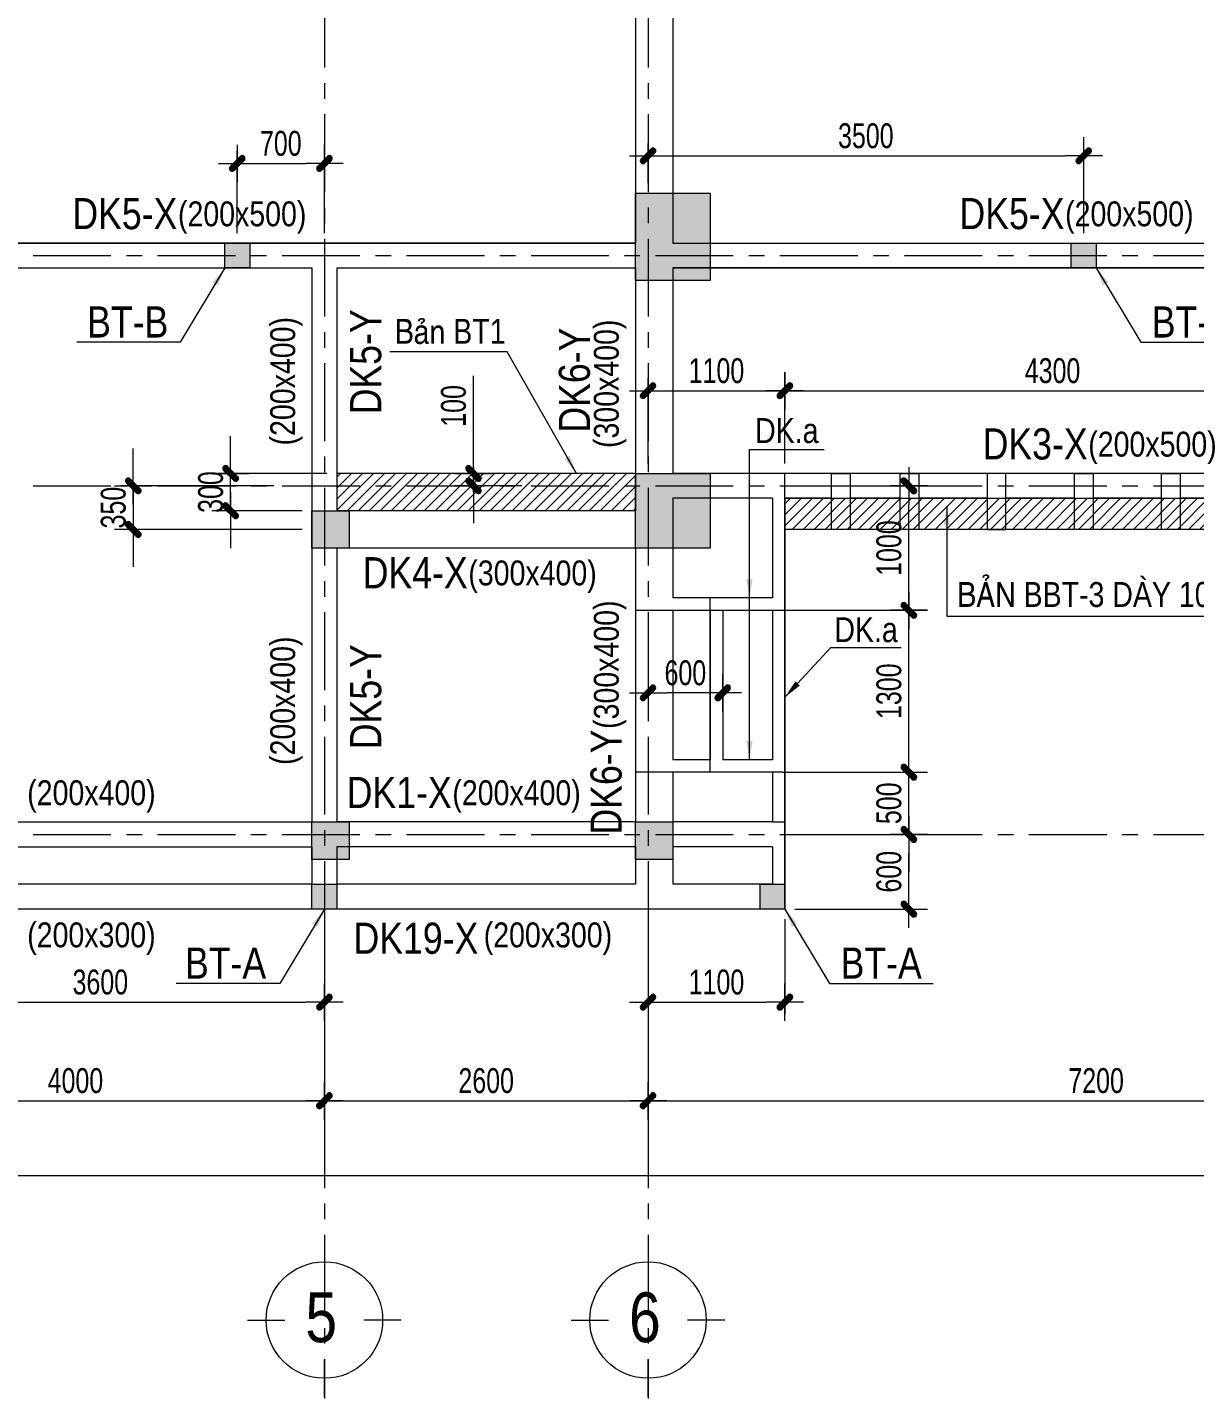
# Model space of a CAD drawing. Header units: millimetres. Extents: x -32285 to 839146, y -560248 to 114976.
# Drawn here: x 11514 to 20891, y -4532 to 6482 of the extents above; entities that cross this region are included whole.
import ezdxf
from ezdxf.enums import TextEntityAlignment as Align

# ---------------------------------------------------------------- set-up
doc = ezdxf.new("R2010")
doc.units = ezdxf.units.MM
doc.linetypes.add('ACAD_ISO03W100', pattern=[30, 12, -18])
doc.linetypes.add('CENTER', pattern=[2, 1.25, -0.25, 0.25, -0.25])
doc.layers.get('0').update_dxf_attribs({"lineweight": 20})
doc.layers.get('Defpoints').update_dxf_attribs({"lineweight": 9})
for name, color, linetype, lineweight in [('a', 2, 'Continuous', 20), ('A_Bao_Cot_S_0.2', 3, 'Continuous', 20), ('A_Bao_DK_S_0.2', 3, 'Continuous', 20), ('A_Center_S_0.09', 8, 'Continuous', 9), ('A_Hatch_Cot_S_0.2', 30, 'Continuous', 20), ('A_Hatch_S_CONC_0.05', 8, 'ACAD_ISO03W100', 5), ('A_Note_Steel_S_0.09', 8, 'Continuous', 9), ('BAN BT', 240, 'Continuous', 20), ('banbetong', 3, 'Continuous', 35), ('BBT', 51, 'Continuous', 18), ('BT-1', 6, 'Continuous', 35), ('COT CAY1', 6, 'Continuous', 20), ('DAU TRUC', 7, 'Continuous', 20), ('Dim P', 150, 'Continuous', 15), ('Dim shx', 4, 'CENTER', 15), ('DK-X', 33, 'Continuous', 35), ('DK-Y', 6, 'Continuous', 35), ('GCT-S', 8, 'Continuous', 9), ('TTN', 4, 'Continuous', 20)]:
    doc.layers.add(name, color=color, linetype=linetype, lineweight=lineweight)
doc.styles.add('conden250', font='VHELVCN.TTF', dxfattribs={"height": 250})
doc.styles.add('Condense', font='VHELVCB.TTF', dxfattribs={"height": 400})
doc.styles.add('condense200', font='VHELVCN.TTF', dxfattribs={"height": 200})
doc.styles.add('Shx200', font='vn_vni.shx', dxfattribs={"width": 0.75, "bigfont": '@extfont2.shx'})
doc.dimstyles.new('SC 100 shx', dxfattribs={"dimtxt": 200, "dimasz": 150, "dimexe": 100, "dimexo": 80, "dimgap": 60, "dimtad": 1, "dimdec": 0, "dimtxsty": 'Shx200', "dimblk": 'STIK-01', "dimcen": -125, "dimdle": 100, "dimclrd": 8, "dimclre": 8, "dimclrt": 256, "dimadec": 0, "dimazin": 0, "dimtfac": 1, "dimtdec": 0, "dimtix": 1, "dimtmove": 0, "dimatfit": 3, "dimfxl": 1, "dimlwd": 9, "dimlwe": 9, "dimarcsym": 0})

# ---------------------------------------------------------------- blocks, each defined once
blk = doc.blocks.new('STIK-01')
at = {"lineweight": 13}
h = blk.add_hatch(color=8, dxfattribs=at)
edge = h.paths.add_edge_path()
edge.add_line((-0.162, -0.374), (0.374, 0.162))
edge.add_arc((0.268, 0.268), 0.15, 315, 495)
edge.add_line((0.162, 0.374), (-0.374, -0.162))
edge.add_arc((-0.268, -0.268), 0.15, 135, 315)
at = {"color": 8, "lineweight": 9}
for p, q in [((0, 0.212), (0, 1)), ((-0.212, 0), (-1, 0)), ((1, 0), (0.212, 0)), ((0, -1), (0, -0.212))]:
    blk.add_line(p, q, dxfattribs=at)
at = {"color": 8, "lineweight": 13}
blk.add_lwpolyline([(-0.162, -0.374), (0.374, 0.162, 1), (0.162, 0.374), (-0.374, -0.162, 1)], format="xyb", close=True, dxfattribs=at)
blk = doc.blocks.new('*D22')
at = {"layer": 'Defpoints', "color": 0, "linetype": 'Continuous', "transparency": 16777216}
for p in [(228252, -100983), (232252, -100983), (232252, -101522)]:
    blk.add_point(p, dxfattribs=at)
at = {"layer": 'Dim shx', "color": 8, "linetype": 'Continuous', "lineweight": 9, "transparency": 16777216}
for p, q in [((228252, -101063), (228252, -101622)), ((232252, -101063), (232252, -101622)), ((228402, -101522), (232102, -101522))]:
    blk.add_line(p, q, dxfattribs=at)
at = {"layer": 'Dim shx', "color": 8, "linetype": 'Continuous', "lineweight": 9, "transparency": 16777216, "xscale": 150, "yscale": 150, "zscale": 150, "rotation": 180}
blk.add_blockref('STIK-01', (228252, -101522), dxfattribs=at)
at = {"layer": 'Dim shx', "color": 8, "linetype": 'Continuous', "lineweight": 9, "transparency": 16777216, "xscale": 150, "yscale": 150, "zscale": 150}
blk.add_blockref('STIK-01', (232252, -101522), dxfattribs=at)
at = {"layer": 'Dim shx', "linetype": 'Continuous', "transparency": 16777216, "insert": (230252, -101362), "char_height": 200, "attachment_point": 5, "style": 'Shx200'}
blk.add_mtext('4000', dxfattribs=at)
blk = doc.blocks.new('*D23')
at = {"layer": 'Defpoints', "color": 0, "linetype": 'Continuous', "transparency": 16777216}
for p in [(234852, -100983), (242052, -100983), (242052, -101522)]:
    blk.add_point(p, dxfattribs=at)
at = {"layer": 'Dim shx', "color": 8, "linetype": 'Continuous', "lineweight": 9, "transparency": 16777216}
for p, q in [((234852, -101063), (234852, -101622)), ((242052, -101063), (242052, -101622)), ((235002, -101522), (241902, -101522))]:
    blk.add_line(p, q, dxfattribs=at)
at = {"layer": 'Dim shx', "color": 8, "linetype": 'Continuous', "lineweight": 9, "transparency": 16777216, "xscale": 150, "yscale": 150, "zscale": 150, "rotation": 180}
blk.add_blockref('STIK-01', (234852, -101522), dxfattribs=at)
at = {"layer": 'Dim shx', "color": 8, "linetype": 'Continuous', "lineweight": 9, "transparency": 16777216, "xscale": 150, "yscale": 150, "zscale": 150}
blk.add_blockref('STIK-01', (242052, -101522), dxfattribs=at)
at = {"layer": 'Dim shx', "linetype": 'Continuous', "transparency": 16777216, "insert": (238452, -101362), "char_height": 200, "attachment_point": 5, "style": 'Shx200'}
blk.add_mtext('7200', dxfattribs=at)
blk = doc.blocks.new('*D28')
at = {"layer": 'Defpoints', "color": 0, "linetype": 'Continuous', "transparency": 16777216}
for p in [(219652, -100983), (267252, -100983), (267252, -102122)]:
    blk.add_point(p, dxfattribs=at)
at = {"layer": 'Dim shx', "color": 8, "linetype": 'Continuous', "lineweight": 9, "transparency": 16777216}
for p, q in [((219652, -101063), (219652, -102222)), ((267252, -101063), (267252, -102222)), ((219802, -102122), (267102, -102122))]:
    blk.add_line(p, q, dxfattribs=at)
at = {"layer": 'Dim shx', "color": 8, "linetype": 'Continuous', "lineweight": 9, "transparency": 16777216, "xscale": 150, "yscale": 150, "zscale": 150, "rotation": 180}
blk.add_blockref('STIK-01', (219652, -102122), dxfattribs=at)
at = {"layer": 'Dim shx', "color": 8, "linetype": 'Continuous', "lineweight": 9, "transparency": 16777216, "xscale": 150, "yscale": 150, "zscale": 150}
blk.add_blockref('STIK-01', (267252, -102122), dxfattribs=at)
at = {"layer": 'Dim shx', "linetype": 'Continuous', "transparency": 16777216, "insert": (243452, -101962), "char_height": 200, "attachment_point": 5, "style": 'Shx200'}
blk.add_mtext('47600', dxfattribs=at)
blk = doc.blocks.new('*D33')
at = {"layer": 'Defpoints', "color": 0, "linetype": 'Continuous', "transparency": 16777216}
for p in [(232252, -100983), (234852, -100983), (234852, -101522)]:
    blk.add_point(p, dxfattribs=at)
at = {"layer": 'Dim shx', "color": 8, "linetype": 'Continuous', "lineweight": 9, "transparency": 16777216}
for p, q in [((232252, -101063), (232252, -101622)), ((234852, -101063), (234852, -101622)), ((232402, -101522), (234702, -101522))]:
    blk.add_line(p, q, dxfattribs=at)
at = {"layer": 'Dim shx', "color": 8, "linetype": 'Continuous', "lineweight": 9, "transparency": 16777216, "xscale": 150, "yscale": 150, "zscale": 150, "rotation": 180}
blk.add_blockref('STIK-01', (232252, -101522), dxfattribs=at)
at = {"layer": 'Dim shx', "color": 8, "linetype": 'Continuous', "lineweight": 9, "transparency": 16777216, "xscale": 150, "yscale": 150, "zscale": 150}
blk.add_blockref('STIK-01', (234852, -101522), dxfattribs=at)
at = {"layer": 'Dim shx', "linetype": 'Continuous', "transparency": 16777216, "insert": (233552, -101362), "char_height": 200, "attachment_point": 5, "style": 'Shx200'}
blk.add_mtext('2600', dxfattribs=at)
blk = doc.blocks.new('*D71')
at = {"layer": 'Defpoints', "color": 0, "linetype": 'Continuous', "transparency": 16777216}
for p in [(228652, -99783), (232252, -99983), (232252, -100730)]:
    blk.add_point(p, dxfattribs=at)
at = {"layer": 'Dim P', "color": 8, "linetype": 'Continuous', "lineweight": 9, "transparency": 16777216}
for p, q in [((228652, -99863), (228652, -100830)), ((232252, -100063), (232252, -100830)), ((228802, -100730), (232102, -100730))]:
    blk.add_line(p, q, dxfattribs=at)
at = {"layer": 'Dim P', "color": 8, "linetype": 'Continuous', "lineweight": 9, "transparency": 16777216, "xscale": 150, "yscale": 150, "zscale": 150, "rotation": 180}
blk.add_blockref('STIK-01', (228652, -100730), dxfattribs=at)
at = {"layer": 'Dim P', "color": 8, "linetype": 'Continuous', "lineweight": 9, "transparency": 16777216, "xscale": 150, "yscale": 150, "zscale": 150}
blk.add_blockref('STIK-01', (232252, -100730), dxfattribs=at)
at = {"layer": 'Dim P', "linetype": 'Continuous', "transparency": 16777216, "insert": (230452, -100570), "char_height": 200, "attachment_point": 5, "style": 'Shx200'}
blk.add_mtext('3600', dxfattribs=at)
blk = doc.blocks.new('*D72')
at = {"layer": 'Defpoints', "color": 0, "linetype": 'Continuous', "transparency": 16777216}
for p in [(234852, -99983), (235952, -99983), (235952, -100730)]:
    blk.add_point(p, dxfattribs=at)
at = {"layer": 'Dim P', "color": 8, "linetype": 'Continuous', "lineweight": 9, "transparency": 16777216}
for p, q in [((234852, -100063), (234852, -100830)), ((235952, -100063), (235952, -100830)), ((235002, -100730), (235802, -100730))]:
    blk.add_line(p, q, dxfattribs=at)
at = {"layer": 'Dim P', "color": 8, "linetype": 'Continuous', "lineweight": 9, "transparency": 16777216, "xscale": 150, "yscale": 150, "zscale": 150, "rotation": 180}
blk.add_blockref('STIK-01', (234852, -100730), dxfattribs=at)
at = {"layer": 'Dim P', "color": 8, "linetype": 'Continuous', "lineweight": 9, "transparency": 16777216, "xscale": 150, "yscale": 150, "zscale": 150}
blk.add_blockref('STIK-01', (235952, -100730), dxfattribs=at)
at = {"layer": 'Dim P', "linetype": 'Continuous', "transparency": 16777216, "insert": (235402, -100570), "char_height": 200, "attachment_point": 5, "style": 'Shx200'}
blk.add_mtext('1100', dxfattribs=at)
blk = doc.blocks.new('*D73')
at = {"layer": 'Defpoints', "color": 0, "linetype": 'Continuous', "transparency": 16777216}
for p in [(235952, -99383), (236948, -99383), (235952, -99983)]:
    blk.add_point(p, dxfattribs=at)
at = {"layer": 'Dim P', "color": 8, "linetype": 'Continuous', "lineweight": 9, "transparency": 16777216}
for p, q in [((236032, -99383), (237048, -99383)), ((236948, -99833), (236948, -99533)), ((236032, -99983), (237048, -99983))]:
    blk.add_line(p, q, dxfattribs=at)
at = {"layer": 'Dim P', "color": 8, "linetype": 'Continuous', "lineweight": 9, "transparency": 16777216, "xscale": 150, "yscale": 150, "zscale": 150}
for p, rotation in [((236948, -99383), 90), ((236948, -99983), 270)]:
    blk.add_blockref('STIK-01', p, dxfattribs=dict(at, rotation=rotation))
at = {"layer": 'Dim P', "linetype": 'Continuous', "transparency": 16777216, "insert": (236788, -99683), "char_height": 200, "attachment_point": 5, "rotation": 90, "style": 'Shx200'}
blk.add_mtext('600', dxfattribs=at)
blk = doc.blocks.new('*D74')
at = {"layer": 'Defpoints', "color": 0, "linetype": 'Continuous', "transparency": 16777216}
for p in [(235852, -98883), (236948, -98883), (235952, -99383)]:
    blk.add_point(p, dxfattribs=at)
at = {"layer": 'Dim P', "color": 8, "linetype": 'Continuous', "lineweight": 9, "transparency": 16777216}
for p, q in [((236948, -98733), (236948, -98583)), ((235932, -98883), (237048, -98883)), ((236948, -99383), (236948, -98883)), ((236032, -99383), (237048, -99383)), ((236948, -99533), (236948, -99683))]:
    blk.add_line(p, q, dxfattribs=at)
at = {"layer": 'Dim P', "color": 8, "linetype": 'Continuous', "lineweight": 9, "transparency": 16777216, "xscale": 150, "yscale": 150, "zscale": 150}
for p, rotation in [((236948, -98883), 270), ((236948, -99383), 90)]:
    blk.add_blockref('STIK-01', p, dxfattribs=dict(at, rotation=rotation))
at = {"layer": 'Dim P', "linetype": 'Continuous', "transparency": 16777216, "insert": (236788, -99133), "char_height": 200, "attachment_point": 5, "rotation": 90, "style": 'Shx200'}
blk.add_mtext('500', dxfattribs=at)
blk = doc.blocks.new('*D75')
at = {"layer": 'Defpoints', "color": 0, "linetype": 'Continuous', "transparency": 16777216}
for p in [(235852, -97583), (236948, -97583), (235852, -98883)]:
    blk.add_point(p, dxfattribs=at)
at = {"layer": 'Dim P', "color": 8, "linetype": 'Continuous', "lineweight": 9, "transparency": 16777216}
for p, q in [((235932, -97583), (237048, -97583)), ((236948, -98733), (236948, -97733)), ((235932, -98883), (237048, -98883))]:
    blk.add_line(p, q, dxfattribs=at)
at = {"layer": 'Dim P', "color": 8, "linetype": 'Continuous', "lineweight": 9, "transparency": 16777216, "xscale": 150, "yscale": 150, "zscale": 150}
for p, rotation in [((236948, -97583), 90), ((236948, -98883), 270)]:
    blk.add_blockref('STIK-01', p, dxfattribs=dict(at, rotation=rotation))
at = {"layer": 'Dim P', "linetype": 'Continuous', "transparency": 16777216, "insert": (236788, -98233), "char_height": 200, "attachment_point": 5, "rotation": 90, "style": 'Shx200'}
blk.add_mtext('1300', dxfattribs=at)
blk = doc.blocks.new('*D76')
at = {"layer": 'Defpoints', "color": 0, "linetype": 'Continuous', "transparency": 16777216}
for p in [(235852, -96583), (236948, -96583), (235852, -97583)]:
    blk.add_point(p, dxfattribs=at)
at = {"layer": 'Dim P', "color": 8, "linetype": 'Continuous', "lineweight": 9, "transparency": 16777216}
for p, q in [((235932, -96583), (237048, -96583)), ((236948, -97433), (236948, -96733)), ((235932, -97583), (237048, -97583))]:
    blk.add_line(p, q, dxfattribs=at)
at = {"layer": 'Dim P', "color": 8, "linetype": 'Continuous', "lineweight": 9, "transparency": 16777216, "xscale": 150, "yscale": 150, "zscale": 150}
for p, rotation in [((236948, -96583), 90), ((236948, -97583), 270)]:
    blk.add_blockref('STIK-01', p, dxfattribs=dict(at, rotation=rotation))
at = {"layer": 'Dim P', "linetype": 'Continuous', "transparency": 16777216, "insert": (236788, -97083), "char_height": 200, "attachment_point": 5, "rotation": 90, "style": 'Shx200'}
blk.add_mtext('1000', dxfattribs=at)
blk = doc.blocks.new('*D185')
at = {"layer": 'Defpoints', "color": 0, "linetype": 'Continuous', "transparency": 16777216}
for p in [(234852, -97583), (235452, -97583), (234852, -98246)]:
    blk.add_point(p, dxfattribs=at)
at = {"layer": 'Dim P', "color": 8, "linetype": 'Continuous', "lineweight": 9, "transparency": 16777216}
for p, q in [((234852, -97663), (234852, -98346)), ((235452, -97663), (235452, -98346)), ((235302, -98246), (235002, -98246))]:
    blk.add_line(p, q, dxfattribs=at)
at = {"layer": 'Dim P', "color": 8, "linetype": 'Continuous', "lineweight": 9, "transparency": 16777216, "xscale": 150, "yscale": 150, "zscale": 150, "rotation": 180}
blk.add_blockref('STIK-01', (234852, -98246), dxfattribs=at)
at = {"layer": 'Dim P', "color": 8, "linetype": 'Continuous', "lineweight": 9, "transparency": 16777216, "xscale": 150, "yscale": 150, "zscale": 150}
blk.add_blockref('STIK-01', (235452, -98246), dxfattribs=at)
at = {"layer": 'Dim P', "linetype": 'Continuous', "transparency": 16777216, "insert": (235152, -98086), "char_height": 200, "attachment_point": 5, "style": 'Shx200'}
blk.add_mtext('600', dxfattribs=at)
blk = doc.blocks.new('*D186')
at = {"layer": 'Defpoints', "color": 0, "linetype": 'Continuous', "transparency": 16777216}
for p in [(231499, -96483), (232352, -96483), (232152, -96783)]:
    blk.add_point(p, dxfattribs=at)
at = {"layer": 'Dim P', "color": 8, "linetype": 'Continuous', "lineweight": 9, "transparency": 16777216}
for p, q in [((231499, -96333), (231499, -96183)), ((232272, -96483), (231399, -96483)), ((231499, -96783), (231499, -96483)), ((232072, -96783), (231399, -96783)), ((231499, -96933), (231499, -97083))]:
    blk.add_line(p, q, dxfattribs=at)
at = {"layer": 'Dim P', "color": 8, "linetype": 'Continuous', "lineweight": 9, "transparency": 16777216, "xscale": 150, "yscale": 150, "zscale": 150}
for p, rotation in [((231499, -96483), 270), ((231499, -96783), 90)]:
    blk.add_blockref('STIK-01', p, dxfattribs=dict(at, rotation=rotation))
at = {"layer": 'Dim P', "linetype": 'Continuous', "transparency": 16777216, "insert": (231339, -96633), "char_height": 200, "attachment_point": 5, "rotation": 90, "style": 'Shx200'}
blk.add_mtext('300', dxfattribs=at)
blk = doc.blocks.new('*D187')
at = {"layer": 'Defpoints', "color": 0, "linetype": 'Continuous', "transparency": 16777216}
for p in [(233450, -96483), (233919, -96483), (233919, -96583)]:
    blk.add_point(p, dxfattribs=at)
at = {"layer": 'Dim P', "color": 8, "linetype": 'Continuous', "lineweight": 9, "transparency": 16777216}
for p, q in [((233450, -96333), (233450, -95699)), ((233839, -96483), (233350, -96483)), ((233450, -96583), (233450, -96483)), ((233839, -96583), (233350, -96583)), ((233450, -96733), (233450, -96883))]:
    blk.add_line(p, q, dxfattribs=at)
at = {"layer": 'Dim P', "color": 8, "linetype": 'Continuous', "lineweight": 9, "transparency": 16777216, "xscale": 150, "yscale": 150, "zscale": 150}
for p, rotation in [((233450, -96483), 270), ((233450, -96583), 90)]:
    blk.add_blockref('STIK-01', p, dxfattribs=dict(at, rotation=rotation))
at = {"layer": 'Dim P', "linetype": 'Continuous', "transparency": 16777216, "insert": (233290, -95941), "char_height": 200, "attachment_point": 5, "rotation": 90, "style": 'Shx200'}
blk.add_mtext('100', dxfattribs=at)
blk = doc.blocks.new('COL-HTRU')
at = {"layer": 'A_Bao_Cot_S_0.2', "linetype": 'Continuous'}
for points in [[(-27576, 4070), (-27576, 4770), (-26976, 4770), (-26976, 4070)], [(-27576, 1920), (-27576, 2520), (-26976, 2520), (-26976, 1920)], [(-30176, 1920), (-30176, 2220), (-29876, 2220), (-29876, 1920)], [(-30176, -580), (-30176, -280), (-29876, -280), (-29876, -580)], [(-27576, -580), (-27576, -280), (-27276, -280), (-27276, -580)]]:
    blk.add_lwpolyline(points, close=True, dxfattribs=at)
at = {"layer": 'A_Hatch_Cot_S_0.2', "linetype": 'Continuous'}
for points in [[(-26976, 4070), (-26976, 4770), (-27576, 4070), (-27576, 4770)], [(-26976, 1920), (-26976, 2520), (-27576, 1920), (-27576, 2520)], [(-29876, 1920), (-29876, 2220), (-30176, 1920), (-30176, 2220)], [(-29876, -580), (-29876, -280), (-30176, -580), (-30176, -280)], [(-27276, -580), (-27276, -280), (-27576, -580), (-27576, -280)]]:
    blk.add_trace(points, dxfattribs=at)
blk = doc.blocks.new('TDV-TYPE1')
at = {"color": 8, "linetype": 'ByBlock', "lineweight": 20}
for p, q in [((0, 618), (0, 317)), ((-618, 0), (-317, 0)), ((618, 0), (317, 0)), ((0, -618), (0, -317))]:
    blk.add_line(p, q, dxfattribs=at)
at = {"color": 7, "linetype": 'ByBlock', "lineweight": 20}
blk.add_circle((0, 0), 468, dxfattribs=at)
at = {"color": 1, "linetype": 'ByBlock', "style": 'Condense'}
for tag, height, p in [('10', 400, (-67, 22)), ('A', 200, (275, -119))]:
    blk.add_attdef(tag, text='', height=height, dxfattribs=at).set_placement(p, align=Align.MIDDLE_CENTER)
blk = doc.blocks.new('*D251')
at = {"layer": 'Defpoints', "color": 0, "linetype": 'Continuous', "transparency": 16777216}
for p in [(231925, -96583), (230717, -96933), (232152, -96933)]:
    blk.add_point(p, dxfattribs=at)
at = {"layer": 'Dim P', "color": 8, "linetype": 'Continuous', "lineweight": 9, "transparency": 16777216}
for p, q in [((230717, -96433), (230717, -96283)), ((231845, -96583), (230617, -96583)), ((230717, -96583), (230717, -96933)), ((232072, -96933), (230617, -96933)), ((230717, -97083), (230717, -97233))]:
    blk.add_line(p, q, dxfattribs=at)
at = {"layer": 'Dim P', "color": 8, "linetype": 'Continuous', "lineweight": 9, "transparency": 16777216, "xscale": 150, "yscale": 150, "zscale": 150}
for p, rotation in [((230717, -96583), 270), ((230717, -96933), 90)]:
    blk.add_blockref('STIK-01', p, dxfattribs=dict(at, rotation=rotation))
at = {"layer": 'Dim P', "linetype": 'Continuous', "transparency": 16777216, "insert": (230557, -96758), "char_height": 200, "attachment_point": 5, "rotation": 90, "style": 'Shx200'}
blk.add_mtext('350', dxfattribs=at)
blk = doc.blocks.new('MyBlock24')
at = {"layer": 'COT CAY1', "linetype": 'Continuous'}
for points in [[(4100, -28900), (4100, -29100), (3900, -29100), (3900, -28900)], [(7700, -28900), (7700, -29100), (7500, -29100), (7500, -28900)]]:
    blk.add_hatch(color=256, dxfattribs=at).paths.add_polyline_path(points)
for points in [[(4100, -28900), (4100, -29100), (3900, -29100), (3900, -28900)], [(7700, -28900), (7700, -29100), (7500, -29100), (7500, -28900)]]:
    blk.add_lwpolyline(points, close=True, dxfattribs=at)
blk = doc.blocks.new('*D262')
at = {"layer": 'Defpoints', "color": 0, "linetype": 'Continuous', "transparency": 16777216}
for p in [(235952, -95819), (234852, -96483), (235952, -96483)]:
    blk.add_point(p, dxfattribs=at)
at = {"layer": 'Dim P', "color": 8, "linetype": 'Continuous', "lineweight": 9, "transparency": 16777216}
for p, q in [((234852, -96403), (234852, -95719)), ((235002, -95819), (235802, -95819)), ((235952, -96403), (235952, -95719))]:
    blk.add_line(p, q, dxfattribs=at)
at = {"layer": 'Dim P', "color": 8, "linetype": 'Continuous', "lineweight": 9, "transparency": 16777216, "xscale": 150, "yscale": 150, "zscale": 150, "rotation": 180}
blk.add_blockref('STIK-01', (234852, -95819), dxfattribs=at)
at = {"layer": 'Dim P', "color": 8, "linetype": 'Continuous', "lineweight": 9, "transparency": 16777216, "xscale": 150, "yscale": 150, "zscale": 150}
blk.add_blockref('STIK-01', (235952, -95819), dxfattribs=at)
at = {"layer": 'Dim P', "linetype": 'Continuous', "transparency": 16777216, "insert": (235402, -95659), "char_height": 200, "attachment_point": 5, "style": 'Shx200'}
blk.add_mtext('1100', dxfattribs=at)
blk = doc.blocks.new('*D263')
at = {"layer": 'Defpoints', "color": 0, "linetype": 'Continuous', "transparency": 16777216}
for p in [(240252, -95819), (235952, -96483), (240252, -96483)]:
    blk.add_point(p, dxfattribs=at)
at = {"layer": 'Dim P', "color": 8, "linetype": 'Continuous', "lineweight": 9, "transparency": 16777216}
for p, q in [((235952, -96403), (235952, -95719)), ((236102, -95819), (240102, -95819)), ((240252, -96403), (240252, -95719))]:
    blk.add_line(p, q, dxfattribs=at)
at = {"layer": 'Dim P', "color": 8, "linetype": 'Continuous', "lineweight": 9, "transparency": 16777216, "xscale": 150, "yscale": 150, "zscale": 150, "rotation": 180}
blk.add_blockref('STIK-01', (235952, -95819), dxfattribs=at)
at = {"layer": 'Dim P', "color": 8, "linetype": 'Continuous', "lineweight": 9, "transparency": 16777216, "xscale": 150, "yscale": 150, "zscale": 150}
blk.add_blockref('STIK-01', (240252, -95819), dxfattribs=at)
at = {"layer": 'Dim P', "linetype": 'Continuous', "transparency": 16777216, "insert": (238102, -95659), "char_height": 200, "attachment_point": 5, "style": 'Shx200'}
blk.add_mtext('4300', dxfattribs=at)
blk = doc.blocks.new('*D271')
at = {"layer": 'Defpoints', "color": 0, "linetype": 'Continuous', "transparency": 16777216}
for p in [(238352, -93932), (234852, -94233), (238352, -94633)]:
    blk.add_point(p, dxfattribs=at)
at = {"layer": 'Dim P', "color": 8, "linetype": 'Continuous', "lineweight": 9, "transparency": 16777216}
for p, q in [((234852, -94153), (234852, -93832)), ((238352, -94553), (238352, -93832)), ((235002, -93932), (238202, -93932))]:
    blk.add_line(p, q, dxfattribs=at)
at = {"layer": 'Dim P', "color": 8, "linetype": 'Continuous', "lineweight": 9, "transparency": 16777216, "xscale": 150, "yscale": 150, "zscale": 150, "rotation": 180}
blk.add_blockref('STIK-01', (234852, -93932), dxfattribs=at)
at = {"layer": 'Dim P', "color": 8, "linetype": 'Continuous', "lineweight": 9, "transparency": 16777216, "xscale": 150, "yscale": 150, "zscale": 150}
blk.add_blockref('STIK-01', (238352, -93932), dxfattribs=at)
at = {"layer": 'Dim P', "linetype": 'Continuous', "transparency": 16777216, "insert": (236602, -93772), "char_height": 200, "attachment_point": 5, "style": 'Shx200'}
blk.add_mtext('3500', dxfattribs=at)
blk = doc.blocks.new('*D272')
at = {"layer": 'Defpoints', "color": 0, "linetype": 'Continuous', "transparency": 16777216}
for p in [(232252, -93993), (231552, -94633), (232252, -94633)]:
    blk.add_point(p, dxfattribs=at)
at = {"layer": 'Dim P', "color": 8, "linetype": 'Continuous', "lineweight": 9, "transparency": 16777216}
for p, q in [((231552, -94553), (231552, -93893)), ((232252, -94553), (232252, -93893)), ((231702, -93993), (232102, -93993))]:
    blk.add_line(p, q, dxfattribs=at)
at = {"layer": 'Dim P', "color": 8, "linetype": 'Continuous', "lineweight": 9, "transparency": 16777216, "xscale": 150, "yscale": 150, "zscale": 150, "rotation": 180}
blk.add_blockref('STIK-01', (231552, -93993), dxfattribs=at)
at = {"layer": 'Dim P', "color": 8, "linetype": 'Continuous', "lineweight": 9, "transparency": 16777216, "xscale": 150, "yscale": 150, "zscale": 150}
blk.add_blockref('STIK-01', (232252, -93993), dxfattribs=at)
at = {"layer": 'Dim P', "linetype": 'Continuous', "transparency": 16777216, "insert": (231902, -93833), "char_height": 200, "attachment_point": 5, "style": 'Shx200'}
blk.add_mtext('700', dxfattribs=at)
blk = doc.blocks.new('BTT1 - UPDATE')
at = {"layer": 'COT CAY1', "linetype": 'Continuous'}
h = blk.add_hatch(color=5, dxfattribs=at)
h.dxf.hatch_style = 1
h.paths.add_polyline_path([(965960, -116605), (966160, -116605), (966160, -116805), (965960, -116805)])
h = blk.add_hatch(color=5, dxfattribs=at)
h.dxf.hatch_style = 1
h.paths.add_polyline_path([(972760, -116605), (972960, -116605), (972960, -116805), (972760, -116805)])
at = {"layer": 'COT CAY1', "color": 5}
for points in [[(965960, -116605), (966160, -116605), (966160, -116805), (965960, -116805)], [(972760, -116605), (972960, -116605), (972960, -116805), (972760, -116805)]]:
    blk.add_lwpolyline(points, close=True, dxfattribs=at)
at = {"layer": 'BT-1', "color": 5, "linetype": 'Continuous', "ltscale": 0.4, "style": 'conden250'}
for p in [(965180, -117439), (973733, -117439)]:
    blk.add_text('BT-B', height=250, dxfattribs=at).set_placement(p, align=Align.BOTTOM_CENTER)
at = {"layer": 'A_Note_Steel_S_0.09', "linetype": 'Continuous'}
for points in [[(965960, -116805), (965601, -117402), (964770, -117402)], [(972960, -116805), (973319, -117402), (974150, -117402)]]:
    blk.add_leader(points, dimstyle='SC 100 shx', override={"dimgap": 60, "dimtad": 0}, dxfattribs=at)

msp = doc.modelspace()

# ---------------------------------------------------------------- hatches: boundary and pattern name
at = {"layer": 'A_Hatch_S_CONC_0.05', "linetype": 'Continuous'}
h = msp.add_hatch(dxfattribs=at)
h.set_pattern_fill('ANSI31', color=256, scale=500, style=0)
h.set_pattern_definition([(45, (-218352.1, 10050.31), (-44.194174, 44.194174), [])])
h.paths.add_polyline_path([(16400, 2900), (14000, 2900), (14000, 2600), (16400, 2600)])
h = msp.add_hatch(dxfattribs=at)
h.set_pattern_fill('ANSI31', color=256, scale=500, style=0)
h.set_pattern_definition([(45, (-218352.1, 15163.62), (-44.194174, 44.194174), [])])
h.paths.add_polyline_path([(21900, 2700), (17600, 2700), (17600, 2450), (21900, 2450)])

# ---------------------------------------------------------------- linework, layer by layer
at = {"layer": 'a', "linetype": 'Continuous'}
for p, q in [((17600, -600), (17600, 2900)), ((17000, 500), (17000, 1900)), ((17600, 1800), (16400, 1800)), ((17580, 500), (16400, 500))]:
    msp.add_line(p, q, dxfattribs=at)
at = {"layer": 'A_Bao_DK_S_0.2', "linetype": 'Continuous'}
for p, q in [((16700, 12650), (16700, 4750)), ((16400, 9450), (16400, 4750)), ((16400, 4750), (10000, 4750)), ((10000, 4750), (16400, 4750)), ((16700, 4750), (23800, 4750)), ((10000, 4550), (13800, 4550)), ((13800, 4550), (13800, 100)), ((14000, 4550), (14000, 2600)), ((14000, 4550), (16400, 4550)), ((16400, 4550), (16400, 2600)), ((23600, 4550), (16700, 4550)), ((16700, 4550), (16700, 2900)), ((16700, 4550), (23600, 4550)), ((23100, 2900), (16700, 2900)), ((16700, 2700), (16700, 1900)), ((17500, 2700), (16700, 2700)), ((17500, 2700), (17500, 1900)), ((17600, 2700), (17600, 600)), ((17975, 2700), (17600, 2700)), ((18525, 2700), (18125, 2700)), ((19225, 2700), (18675, 2700)), ((19925, 2700), (19375, 2700)), ((20625, 2700), (20075, 2700)), ((21200, 2700), (20775, 2700)), ((16400, 2600), (14000, 2600)), ((16400, 2300), (14000, 2300)), ((14000, 2300), (14000, 100)), ((16400, 2300), (16400, 100)), ((17500, 1900), (16700, 1900)), ((16700, 1800), (16700, 600)), ((17000, 1800), (16700, 1800)), ((17000, 1800), (17000, 600)), ((17500, 1800), (17100, 1800)), ((17100, 1800), (17100, 600)), ((17500, 1800), (17500, 600)), ((17000, 600), (16700, 600)), ((17500, 600), (17100, 600)), ((17600, 600), (17600, -600)), ((16700, 500), (16700, 100)), ((17500, 500), (16700, 500)), ((17500, 500), (17500, 100)), ((10000, 100), (13800, 100)), ((16400, 100), (14000, 100)), ((17500, 100), (16700, 100)), ((13800, -100), (13800, -400)), ((14000, -100), (14000, -400)), ((16400, -100), (14000, -100)), ((16400, -100), (16400, -400)), ((16700, -100), (16700, -400)), ((17500, -100), (16700, -100)), ((17500, -100), (17500, -400)), ((13800, -400), (10300, -400)), ((16400, -400), (14000, -400)), ((17500, -400), (16700, -400)), ((17600, -600), (9500, -600))]:
    msp.add_line(p, q, dxfattribs=at)
for points in [[(16400, 2900), (14000, 2900)], [(10300, -100), (13800, -100)]]:
    msp.add_lwpolyline(points, dxfattribs=at)
for points in [[(18125, 2450), (17975, 2450), (17975, 2900), (18125, 2900)], [(18675, 2450), (18525, 2450), (18525, 2900), (18675, 2900)], [(19225, 2450), (19375, 2450), (19375, 2900), (19225, 2900)], [(20075, 2450), (19925, 2450), (19925, 2900), (20075, 2900)], [(20775, 2450), (20625, 2450), (20625, 2900), (20775, 2900)]]:
    msp.add_lwpolyline(points, close=True, dxfattribs=at)
at = {"layer": 'A_Center_S_0.09', "linetype": 'CENTER', "ltscale": 500}
for p, q in [((13900, 29784.7), (13900, -4531.6)), ((16500, 29784.7), (16500, -4531.6)), ((-7439.8, 4650), (52833.4, 4650)), ((-7439.8, 2800), (52833.4, 2800)), ((-7439.8, 0), (52833.4, 0))]:
    msp.add_line(p, q, dxfattribs=at)
at = {"layer": 'BAN BT', "linetype": 'Continuous'}
msp.add_lwpolyline([(21900, 2450), (17600, 2450), (17600, 2700), (21900, 2700)], close=True, dxfattribs=at)
at = {"layer": 'TTN', "linetype": 'Continuous'}
msp.add_line((17500, 100), (17600, 100), dxfattribs=at)

# ---------------------------------------------------------------- block references
at = {"layer": 'A_Bao_Cot_S_0.2', "linetype": 'Continuous'}
msp.add_blockref('COL-HTRU', (43976.4, 379.9), dxfattribs=at)
at = {"layer": 'COT CAY1'}
msp.add_blockref('MyBlock24', (9900, 28500), dxfattribs=at)
at = {"layer": 'DAU TRUC', "linetype": 'Continuous'}
ref = msp.add_blockref('TDV-TYPE1', (13900, -3900.7), dxfattribs=at)
ref.add_attrib('10', '5', dxfattribs={"layer": '0', "color": 1, "linetype": 'ByBlock', "height": 400, "style": 'Condense'}).set_placement((13874.8, -3878.5), align=Align.MIDDLE_CENTER)
ref = msp.add_blockref('TDV-TYPE1', (16500, -3900.7), dxfattribs=at)
ref.add_attrib('10', '6', dxfattribs={"layer": '0', "color": 1, "linetype": 'ByBlock', "height": 400, "style": 'Condense'}).set_placement((16474.8, -3878.5), align=Align.MIDDLE_CENTER)
at = {"layer": 'GCT-S', "linetype": 'Continuous'}
msp.add_blockref('BTT1 - UPDATE', (-952860, 121355.5), dxfattribs=at)

# ---------------------------------------------------------------- texts
at = {"layer": 'a', "linetype": 'Continuous', "ltscale": 0.4, "style": 'conden250'}
for p in [(17360.5, 3084.1), (17997.2, 1485)]:
    msp.add_text('DK.a', height=200, dxfattribs=at).set_placement(p, align=Align.BOTTOM_LEFT)
at = {"layer": 'banbetong', "linetype": 'Continuous', "ltscale": 0.4, "style": 'conden250'}
msp.add_text('Baûn BT1', height=200, dxfattribs=at).set_placement((14465.6, 3881), align=Align.BOTTOM_LEFT)
at = {"layer": 'BBT', "linetype": 'Continuous', "style": 'condense200'}
msp.add_text('BAÛN BBT-3 DAØY 100mm', height=200, dxfattribs=at).set_placement((18984.2, 1927.3), align=Align.MIDDLE_LEFT)
at = {"layer": 'BT-1', "linetype": 'Continuous', "ltscale": 0.4, "style": 'conden250'}
for p in [(13106.2, -1233.4), (18373.2, -1233.4)]:
    msp.add_text('BT-A', height=250, dxfattribs=at).set_placement(p, align=Align.BOTTOM_CENTER)
at = {"layer": 'DK-X', "linetype": 'Continuous', "ltscale": 0.4, "style": 'conden250'}
for s, p in [('DK5-X', (12718.6, 4987)), ('DK5-X', (19845.7, 4987)), ('DK3-X', (20031.6, 3137)), ('DK4-X', (15051.2, 2102.4)), ('DK1-X', (14922.9, 337)), ('DK19-X', (15136.8, -833.8))]:
    msp.add_text(s, height=250, dxfattribs=at).set_placement(p, align=Align.MIDDLE_RIGHT)
at = {"layer": 'DK-Y', "linetype": 'Continuous', "ltscale": 0.4, "style": 'conden250'}
for s, p in [('DK5-Y', (14231.5, 4217.9)), ('DK6-Y', (15908.5, 4070.8)), ('DK5-Y', (14231.5, 1528.1)), ('DK6-Y', (16163.1, 842.5))]:
    msp.add_text(s, height=250, rotation=90, dxfattribs=at).set_placement(p, align=Align.MIDDLE_RIGHT)
at = {"layer": 'TTN', "linetype": 'Continuous', "ltscale": 0.4, "style": 'condense200'}
for s, p in [('(200x500)', (12723.8, 4984.9)), ('(200x500)', (19851, 4984.9)), ('(200x500)', (20036.9, 3134.9)), ('(300x400)', (15056.5, 2100.3)), ('(200x400)', (11512.7, 334.9)), ('(200x400)', (14928.2, 334.9)), ('(200x300)', (11512.7, -807.1)), ('(200x300)', (15180.1, -807.1))]:
    msp.add_text(s, height=200, dxfattribs=at).set_placement(p, align=Align.MIDDLE_LEFT)
for s, p in [('(200x400)', (13565.2, 3124.7)), ('(300x400)', (16165.2, 3104)), ('(300x400)', (16165.2, 847.8)), ('(200x400)', (13565.2, 558.2))]:
    msp.add_text(s, height=200, rotation=90, dxfattribs=at).set_placement(p, align=Align.MIDDLE_LEFT)

# ---------------------------------------------------------------- dimensions: what is measured, and where the dimension line sits
at = {"layer": 'Dim P', "linetype": 'Continuous'}
for base, p1, p2, picture, middle in [((20000, 5450.7), (16500, 5150), (20000, 4750), '*D271', (18250, 5610.7)), ((13900, 5390.2), (13200, 4750), (13900, 4750), '*D272', (13550, 5550.2)), ((16500, 1137.6), (17100, 1800), (16500, 1800), '*D185', (16800, 1297.6)), ((17600, -1346.7), (16500, -600), (17600, -600), '*D72', (17050, -1186.7))]:
    dim = msp.add_linear_dim(base=base, p1=p1, p2=p2, dimstyle='SC 100 shx', dxfattribs=at)
    dim.commit()
    dim.dimension.update_dxf_attribs({"geometry": picture, "text_midpoint": middle, "insert": (-218352.1, 99383.2)})
for base, p1, p2, picture, middle in [((17600, 3564.6), (16500, 2900), (17600, 2900), '*D262', (17050, 3724.6)), ((21900, 3564.6), (17600, 2900), (21900, 2900), '*D263', (19750, 3724.6)), ((13900, -1346.7), (10300, -400), (13900, -600), '*D71', (12100, -1186.7))]:
    dim = msp.add_linear_dim(base=base, p1=p1, p2=p2, dimstyle='SC 100 shx', override={"dimtmove": 1}, dxfattribs=at)
    dim.commit()
    dim.dimension.update_dxf_attribs({"geometry": picture, "text_midpoint": middle, "insert": (-218352.1, 99383.2)})
dim = msp.add_linear_dim(base=(15097.4, 2900), p1=(15567.1, 2800), p2=(15567.1, 2900), angle=90, dimstyle='SC 100 shx', dxfattribs=at)
dim.commit()
dim.dimension.update_dxf_attribs({"geometry": '*D187', "text_midpoint": (15097.4, 3442.2), "dimtype": 128, "insert": (-218352.1, 99383.2)})
for base, p1, p2, picture, middle in [((13147, 2900), (13800, 2600), (14000, 2900), '*D186', (12987, 2750)), ((12364.6, 2450), (13572.6, 2800), (13800, 2450), '*D251', (12204.6, 2625)), ((18595.8, 500), (17600, 0), (17500, 500), '*D74', (18435.8, 250)), ((18595.8, 0), (17600, -600), (17600, 0), '*D73', (18435.8, -300))]:
    dim = msp.add_linear_dim(base=base, p1=p1, p2=p2, angle=90, dimstyle='SC 100 shx', dxfattribs=at)
    dim.commit()
    dim.dimension.update_dxf_attribs({"geometry": picture, "text_midpoint": middle, "insert": (-218352.1, 99383.2)})
for base, p1, p2, picture, middle in [((18595.8, 2800), (17500, 1800), (17500, 2800), '*D76', (18435.8, 2300)), ((18595.8, 1800), (17500, 500), (17500, 1800), '*D75', (18435.8, 1150))]:
    dim = msp.add_linear_dim(base=base, p1=p1, p2=p2, angle=90, dimstyle='SC 100 shx', override={"dimtmove": 1}, dxfattribs=at)
    dim.commit()
    dim.dimension.update_dxf_attribs({"geometry": picture, "text_midpoint": middle, "insert": (-218352.1, 99383.2)})
at = {"layer": 'Dim shx', "linetype": 'Continuous'}
for base, p1, p2, picture, middle in [((48900, -2739), (1300, -1600), (48900, -1600), '*D28', (25100, -2579)), ((13900, -2139), (9900, -1600), (13900, -1600), '*D22', (11900, -1979)), ((16500, -2139), (13900, -1600), (16500, -1600), '*D33', (15200, -1979)), ((23700, -2139), (16500, -1600), (23700, -1600), '*D23', (20100, -1979))]:
    dim = msp.add_linear_dim(base=base, p1=p1, p2=p2, dimstyle='SC 100 shx', dxfattribs=at)
    dim.commit()
    dim.dimension.update_dxf_attribs({"geometry": picture, "text_midpoint": middle, "insert": (-218352.1, 99383.2)})

# ---------------------------------------------------------------- leaders
at = {"layer": 'A_Note_Steel_S_0.09', "linetype": 'Continuous'}
for points, override in [([(15924.1, 2900), (15369.7, 3875.8), (14425, 3875.8)], {"dimtad": 0}), ([(17315, 600), (17315, 3091.8), (17914.6, 3091.8)], {"dimgap": 60, "dimtad": 0}), ([(17315, 1900), (17315, 3091.8), (17914.6, 3091.8)], {"dimgap": 60, "dimtad": 0}), ([(18900.7, 2636.3), (18900.7, 1753.4), (21756.9, 1753.4)], {"dimtad": 0}), ([(17600, 1102.5), (17970, 1502.2), (18534.3, 1502.2)], {"dimgap": 60, "dimtad": 0}), ([(13900, -600), (13541.1, -1196.5), (12710.3, -1196.5)], {"dimgap": 60, "dimtad": 0}), ([(17600, -600), (17959, -1196.5), (18789.8, -1196.5)], {"dimgap": 60, "dimtad": 0})]:
    msp.add_leader(points, dimstyle='SC 100 shx', override=override, dxfattribs=at)

doc.saveas('drawing.dxf')
